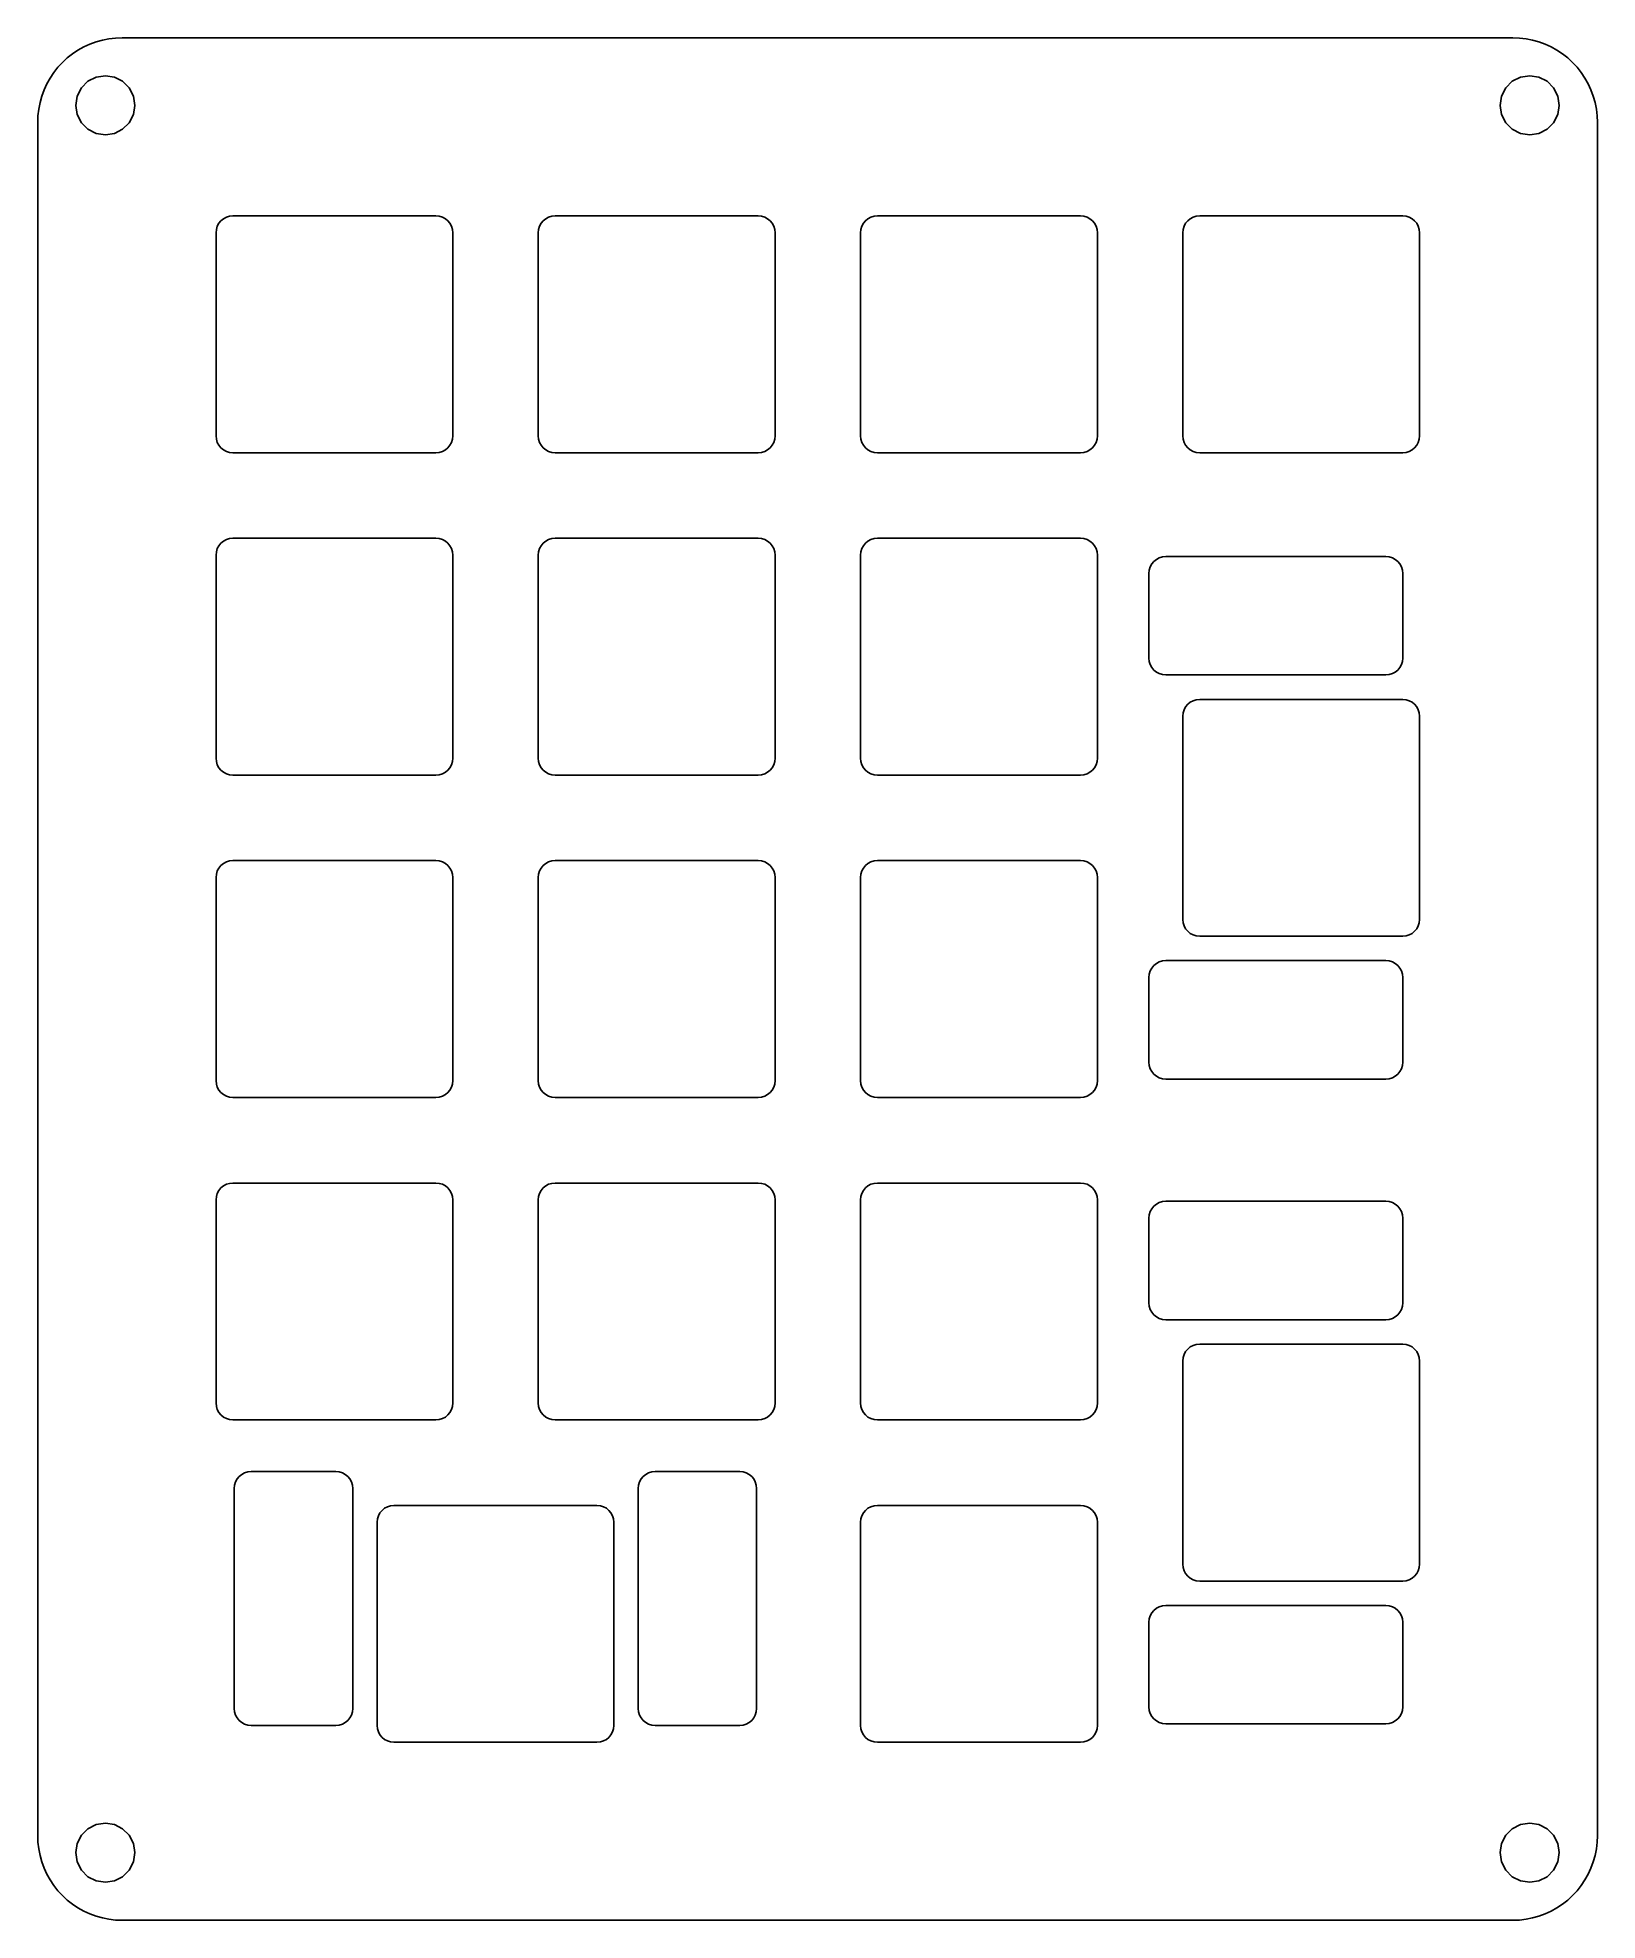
# Model space of a CAD drawing. Header units: millimetres. Extents: x 29 to 121, y 26 to 138.
import ezdxf

# ---------------------------------------------------------------- set-up
doc = ezdxf.new("R2010")
doc.units = ezdxf.units.MM

msp = doc.modelspace()

# ---------------------------------------------------------------- linework, layer by layer
at = {"color": 0}
for p, q in [((31.11, 136.72), (31.43, 136.93)), ((31.43, 136.93), (31.78, 137.12)), ((31.78, 137.12), (32.13, 137.29)), ((32.13, 137.29), (32.5, 137.43)), ((32.5, 137.43), (32.88, 137.53)), ((32.88, 137.53), (33.26, 137.61)), ((33.26, 137.61), (33.65, 137.65)), ((33.65, 137.65), (34.05, 137.67)), ((34.05, 137.67), (116.25, 137.67)), ((116.25, 137.67), (116.64, 137.65)), ((116.64, 137.65), (117.03, 137.61)), ((117.03, 137.61), (117.42, 137.53)), ((117.42, 137.53), (117.79, 137.43)), ((117.79, 137.43), (118.16, 137.29)), ((118.16, 137.29), (118.52, 137.12)), ((118.52, 137.12), (118.86, 136.93)), ((118.86, 136.93), (119.19, 136.72)), ((30, 135.61), (30.24, 135.92)), ((30.24, 135.92), (30.51, 136.21)), ((30.51, 136.21), (30.8, 136.47)), ((30.8, 136.47), (31.11, 136.72)), ((119.19, 136.72), (119.5, 136.47)), ((119.5, 136.47), (119.78, 136.21)), ((119.78, 136.21), (120.05, 135.92)), ((120.05, 135.92), (120.29, 135.61)), ((29.43, 134.58), (29.59, 134.94)), ((29.59, 134.94), (29.78, 135.28)), ((29.78, 135.28), (30, 135.61)), ((31.63, 134.7), (31.38, 134.21)), ((32.02, 135.09), (31.63, 134.7)), ((32.51, 135.33), (32.02, 135.09)), ((33.05, 135.42), (32.51, 135.33)), ((33.59, 135.33), (33.05, 135.42)), ((34.07, 135.09), (33.59, 135.33)), ((34.46, 134.7), (34.07, 135.09)), ((34.71, 134.21), (34.46, 134.7)), ((115.83, 134.7), (115.58, 134.21)), ((116.22, 135.09), (115.83, 134.7)), ((116.71, 135.33), (116.22, 135.09)), ((117.25, 135.42), (116.71, 135.33)), ((117.79, 135.33), (117.25, 135.42)), ((118.28, 135.09), (117.79, 135.33)), ((118.66, 134.7), (118.28, 135.09)), ((118.91, 134.21), (118.66, 134.7)), ((120.29, 135.61), (120.51, 135.28)), ((120.51, 135.28), (120.7, 134.94)), ((120.7, 134.94), (120.87, 134.58)), ((29.11, 133.45), (29.19, 133.84)), ((29.19, 133.84), (29.29, 134.22)), ((29.29, 134.22), (29.43, 134.58)), ((31.38, 134.21), (31.3, 133.67)), ((31.3, 133.67), (31.38, 133.13)), ((34.8, 133.67), (34.71, 134.21)), ((34.71, 133.13), (34.8, 133.67)), ((115.58, 134.21), (115.5, 133.67)), ((115.5, 133.67), (115.58, 133.13)), ((119, 133.67), (118.91, 134.21)), ((118.91, 133.13), (119, 133.67)), ((120.87, 134.58), (121, 134.22)), ((121, 134.22), (121.11, 133.84)), ((121.11, 133.84), (121.19, 133.45)), ((29.05, 132.67), (29.06, 133.06)), ((29.05, 31.42), (29.05, 132.67)), ((29.06, 133.06), (29.11, 133.45)), ((31.38, 133.13), (31.63, 132.64)), ((31.63, 132.64), (32.02, 132.26)), ((34.07, 132.26), (34.46, 132.64)), ((34.46, 132.64), (34.71, 133.13)), ((115.58, 133.13), (115.83, 132.64)), ((115.83, 132.64), (116.22, 132.26)), ((118.28, 132.26), (118.66, 132.64)), ((118.66, 132.64), (118.91, 133.13)), ((121.19, 133.45), (121.23, 133.06)), ((121.23, 133.06), (121.25, 132.67)), ((121.25, 132.67), (121.25, 31.42)), ((32.02, 132.26), (32.51, 132.01)), ((32.51, 132.01), (33.05, 131.92)), ((33.05, 131.92), (33.59, 132.01)), ((33.59, 132.01), (34.07, 132.26)), ((116.22, 132.26), (116.71, 132.01)), ((116.71, 132.01), (117.25, 131.92)), ((117.25, 131.92), (117.79, 132.01)), ((117.79, 132.01), (118.28, 132.26)), ((29.06, 31.03), (29.05, 31.42)), ((31.63, 31.45), (31.38, 30.96)), ((32.02, 31.83), (31.63, 31.45)), ((32.51, 32.08), (32.02, 31.83)), ((33.05, 32.17), (32.51, 32.08)), ((33.59, 32.08), (33.05, 32.17)), ((34.07, 31.83), (33.59, 32.08)), ((34.46, 31.45), (34.07, 31.83)), ((34.71, 30.96), (34.46, 31.45)), ((115.83, 31.45), (115.58, 30.96)), ((116.22, 31.83), (115.83, 31.45)), ((116.71, 32.08), (116.22, 31.83)), ((117.25, 32.17), (116.71, 32.08)), ((117.79, 32.08), (117.25, 32.17)), ((118.28, 31.83), (117.79, 32.08)), ((118.66, 31.45), (118.28, 31.83)), ((118.91, 30.96), (118.66, 31.45)), ((121.25, 31.42), (121.23, 31.03)), ((29.11, 30.64), (29.06, 31.03)), ((29.19, 30.25), (29.11, 30.64)), ((29.29, 29.87), (29.19, 30.25)), ((31.38, 30.96), (31.3, 30.42)), ((31.3, 30.42), (31.38, 29.88)), ((34.8, 30.42), (34.71, 30.96)), ((34.71, 29.88), (34.8, 30.42)), ((115.58, 30.96), (115.5, 30.42)), ((115.5, 30.42), (115.58, 29.88)), ((119, 30.42), (118.91, 30.96)), ((118.91, 29.88), (119, 30.42)), ((121.11, 30.25), (121, 29.87)), ((121.19, 30.64), (121.11, 30.25)), ((121.23, 31.03), (121.19, 30.64)), ((29.43, 29.51), (29.29, 29.87)), ((29.59, 29.15), (29.43, 29.51)), ((29.78, 28.81), (29.59, 29.15)), ((31.38, 29.88), (31.63, 29.39)), ((31.63, 29.39), (32.02, 29)), ((32.02, 29), (32.51, 28.75)), ((33.59, 28.75), (34.07, 29)), ((34.07, 29), (34.46, 29.39)), ((34.46, 29.39), (34.71, 29.88)), ((115.58, 29.88), (115.83, 29.39)), ((115.83, 29.39), (116.22, 29)), ((116.22, 29), (116.71, 28.75)), ((117.79, 28.75), (118.28, 29)), ((118.28, 29), (118.66, 29.39)), ((118.66, 29.39), (118.91, 29.88)), ((120.7, 29.15), (120.51, 28.81)), ((120.87, 29.51), (120.7, 29.15)), ((121, 29.87), (120.87, 29.51)), ((30, 28.48), (29.78, 28.81)), ((30.24, 28.17), (30, 28.48)), ((30.51, 27.88), (30.24, 28.17)), ((30.8, 27.62), (30.51, 27.88)), ((32.51, 28.75), (33.05, 28.67)), ((33.05, 28.67), (33.59, 28.75)), ((116.71, 28.75), (117.25, 28.67)), ((117.25, 28.67), (117.79, 28.75)), ((119.78, 27.88), (119.5, 27.62)), ((120.05, 28.17), (119.78, 27.88)), ((120.29, 28.48), (120.05, 28.17)), ((120.51, 28.81), (120.29, 28.48)), ((31.11, 27.37), (30.8, 27.62)), ((31.43, 27.16), (31.11, 27.37)), ((31.78, 26.96), (31.43, 27.16)), ((32.13, 26.8), (31.78, 26.96)), ((32.5, 26.66), (32.13, 26.8)), ((118.16, 26.8), (117.79, 26.66)), ((118.52, 26.96), (118.16, 26.8)), ((118.86, 27.16), (118.52, 26.96)), ((119.19, 27.37), (118.86, 27.16)), ((119.5, 27.62), (119.19, 27.37)), ((32.88, 26.56), (32.5, 26.66)), ((33.26, 26.48), (32.88, 26.56)), ((33.65, 26.43), (33.26, 26.48)), ((34.05, 26.42), (33.65, 26.43)), ((116.25, 26.42), (34.05, 26.42)), ((116.64, 26.43), (116.25, 26.42)), ((117.03, 26.48), (116.64, 26.43)), ((117.42, 26.56), (117.03, 26.48)), ((117.79, 26.66), (117.42, 26.56))]:
    msp.add_line(p, q, dxfattribs=at)
for p, q in [((40.59, 127.14), (52.59, 127.14)), ((59.64, 127.14), (71.64, 127.14)), ((78.69, 127.14), (90.69, 127.14)), ((97.74, 127.14), (109.74, 127.14)), ((39.59, 126.14), (39.59, 114.14)), ((53.59, 126.14), (53.59, 114.14)), ((58.64, 126.14), (58.64, 114.14)), ((72.64, 126.14), (72.64, 114.14)), ((77.69, 126.14), (77.69, 114.14)), ((91.69, 126.14), (91.69, 114.14)), ((96.74, 126.14), (96.74, 114.14)), ((110.74, 126.14), (110.74, 114.14)), ((40.59, 113.14), (52.59, 113.14)), ((59.64, 113.14), (71.64, 113.14)), ((78.69, 113.14), (90.69, 113.14)), ((97.74, 113.14), (109.74, 113.14)), ((40.59, 108.09), (52.59, 108.09)), ((59.64, 108.09), (71.64, 108.09)), ((78.69, 108.09), (90.69, 108.09)), ((39.59, 107.09), (39.59, 95.09)), ((53.59, 107.09), (53.59, 95.09)), ((58.64, 107.09), (58.64, 95.09)), ((72.64, 107.09), (72.64, 95.09)), ((77.69, 107.09), (77.69, 95.09)), ((91.69, 107.09), (91.69, 95.09)), ((108.74, 107.01), (95.74, 107.01)), ((94.74, 106.01), (94.74, 101.01)), ((109.74, 106.01), (109.74, 101.01)), ((108.74, 100.01), (95.74, 100.01)), ((109.74, 98.57), (97.74, 98.57)), ((96.74, 97.57), (96.74, 85.57)), ((110.74, 97.57), (110.74, 85.57)), ((40.59, 94.09), (52.59, 94.09)), ((59.64, 94.09), (71.64, 94.09)), ((78.69, 94.09), (90.69, 94.09)), ((40.59, 89.04), (52.59, 89.04)), ((59.64, 89.04), (71.64, 89.04)), ((78.69, 89.04), (90.69, 89.04)), ((39.59, 88.04), (39.59, 76.04)), ((53.59, 88.04), (53.59, 76.04)), ((58.64, 88.04), (58.64, 76.04)), ((72.64, 88.04), (72.64, 76.04)), ((77.69, 88.04), (77.69, 76.04)), ((91.69, 88.04), (91.69, 76.04)), ((109.74, 84.57), (97.74, 84.57)), ((108.74, 83.13), (95.74, 83.13)), ((94.74, 82.13), (94.74, 77.13)), ((109.74, 82.13), (109.74, 77.13)), ((108.74, 76.13), (95.74, 76.13)), ((40.59, 75.04), (52.59, 75.04)), ((59.64, 75.04), (71.64, 75.04)), ((78.69, 75.04), (90.69, 75.04)), ((39.59, 68.99), (39.59, 56.99)), ((40.59, 69.99), (52.59, 69.99)), ((53.59, 68.99), (53.59, 56.99)), ((58.64, 68.99), (58.64, 56.99)), ((59.64, 69.99), (71.64, 69.99)), ((72.64, 68.99), (72.64, 56.99)), ((77.69, 68.99), (77.69, 56.99)), ((78.69, 69.99), (90.69, 69.99)), ((91.69, 68.99), (91.69, 56.99)), ((94.74, 67.91), (94.74, 62.91)), ((108.74, 68.91), (95.74, 68.91)), ((109.74, 67.91), (109.74, 62.91)), ((108.74, 61.91), (95.74, 61.91)), ((109.74, 60.47), (97.74, 60.47)), ((96.74, 59.47), (96.74, 47.47)), ((110.74, 59.47), (110.74, 47.47)), ((40.59, 55.99), (52.59, 55.99)), ((59.64, 55.99), (71.64, 55.99)), ((78.69, 55.99), (90.69, 55.99)), ((46.67, 52.94), (41.67, 52.94)), ((70.55, 52.94), (65.55, 52.94)), ((40.67, 38.94), (40.67, 51.94)), ((47.67, 38.94), (47.67, 51.94)), ((64.55, 38.94), (64.55, 51.94)), ((71.55, 38.94), (71.55, 51.94)), ((50.11, 50.94), (62.11, 50.94)), ((78.69, 50.94), (90.69, 50.94)), ((49.11, 49.94), (49.11, 37.94)), ((63.11, 49.94), (63.11, 37.94)), ((77.69, 49.94), (77.69, 37.94)), ((91.69, 49.94), (91.69, 37.94)), ((109.74, 46.47), (97.74, 46.47)), ((108.74, 45.03), (95.74, 45.03)), ((94.74, 44.03), (94.74, 39.03)), ((109.74, 44.03), (109.74, 39.03)), ((46.67, 37.94), (41.67, 37.94)), ((70.55, 37.94), (65.55, 37.94)), ((108.74, 38.03), (95.74, 38.03)), ((50.11, 36.94), (62.11, 36.94)), ((78.69, 36.94), (90.69, 36.94))]:
    msp.add_line(p, q)
for centre, start, end in [((40.59, 126.14), 90, 180), ((52.59, 126.14), 0, 90), ((59.64, 126.14), 90, 180), ((71.64, 126.14), 0, 90), ((78.69, 126.14), 90, 180), ((90.69, 126.14), 0, 90), ((97.74, 126.14), 90, 180), ((109.74, 126.14), 0, 90), ((40.59, 114.14), 180, 270), ((52.59, 114.14), 270, 0), ((59.64, 114.14), 180, 270), ((71.64, 114.14), 270, 0), ((78.69, 114.14), 180, 270), ((90.69, 114.14), 270, 0), ((97.74, 114.14), 180, 270), ((109.74, 114.14), 270, 0), ((40.59, 107.09), 90, 180), ((52.59, 107.09), 0, 90), ((59.64, 107.09), 90, 180), ((71.64, 107.09), 0, 90), ((78.69, 107.09), 90, 180), ((90.69, 107.09), 0, 90), ((95.74, 106.01), 90, 180), ((108.74, 106.01), 0, 90), ((95.74, 101.01), 180, 270), ((108.74, 101.01), 270, 0), ((97.74, 97.57), 90, 180), ((109.74, 97.57), 0, 90), ((40.59, 95.09), 180, 270), ((52.59, 95.09), 270, 0), ((59.64, 95.09), 180, 270), ((71.64, 95.09), 270, 0), ((78.69, 95.09), 180, 270), ((90.69, 95.09), 270, 0), ((40.59, 88.04), 90, 180), ((52.59, 88.04), 0, 90), ((59.64, 88.04), 90, 180), ((71.64, 88.04), 0, 90), ((78.69, 88.04), 90, 180), ((90.69, 88.04), 0, 90), ((97.74, 85.57), 180, 270), ((109.74, 85.57), 270, 0), ((95.74, 82.13), 90, 180), ((108.74, 82.13), 0, 90), ((95.74, 77.13), 180, 270), ((108.74, 77.13), 270, 0), ((40.59, 76.04), 180, 270), ((52.59, 76.04), 270, 0), ((59.64, 76.04), 180, 270), ((71.64, 76.04), 270, 0), ((78.69, 76.04), 180, 270), ((90.69, 76.04), 270, 0), ((40.59, 68.99), 90, 180), ((52.59, 68.99), 0, 90), ((59.64, 68.99), 90, 180), ((71.64, 68.99), 0, 90), ((78.69, 68.99), 90, 180), ((90.69, 68.99), 0, 90), ((95.74, 67.91), 90, 180), ((108.74, 67.91), 0, 90), ((95.74, 62.91), 180, 270), ((108.74, 62.91), 270, 0), ((97.74, 59.47), 90, 180), ((109.74, 59.47), 0, 90), ((40.59, 56.99), 180, 270), ((52.59, 56.99), 270, 0), ((59.64, 56.99), 180, 270), ((71.64, 56.99), 270, 0), ((78.69, 56.99), 180, 270), ((90.69, 56.99), 270, 0), ((41.67, 51.94), 90, 180), ((46.67, 51.94), 0, 90), ((65.55, 51.94), 90, 180), ((70.55, 51.94), 0, 90), ((50.11, 49.94), 90, 180), ((62.11, 49.94), 0, 90), ((78.69, 49.94), 90, 180), ((90.69, 49.94), 0, 90), ((97.74, 47.47), 180, 270), ((109.74, 47.47), 270, 0), ((95.74, 44.03), 90, 180), ((108.74, 44.03), 0, 90), ((41.67, 38.94), 180, 270), ((46.67, 38.94), 270, 0), ((65.55, 38.94), 180, 270), ((70.55, 38.94), 270, 0), ((95.74, 39.03), 180, 270), ((108.74, 39.03), 270, 0), ((50.11, 37.94), 180, 270), ((62.11, 37.94), 270, 0), ((78.69, 37.94), 180, 270), ((90.69, 37.94), 270, 0)]:
    msp.add_arc(centre, 1, start, end)

doc.saveas('drawing.dxf')
